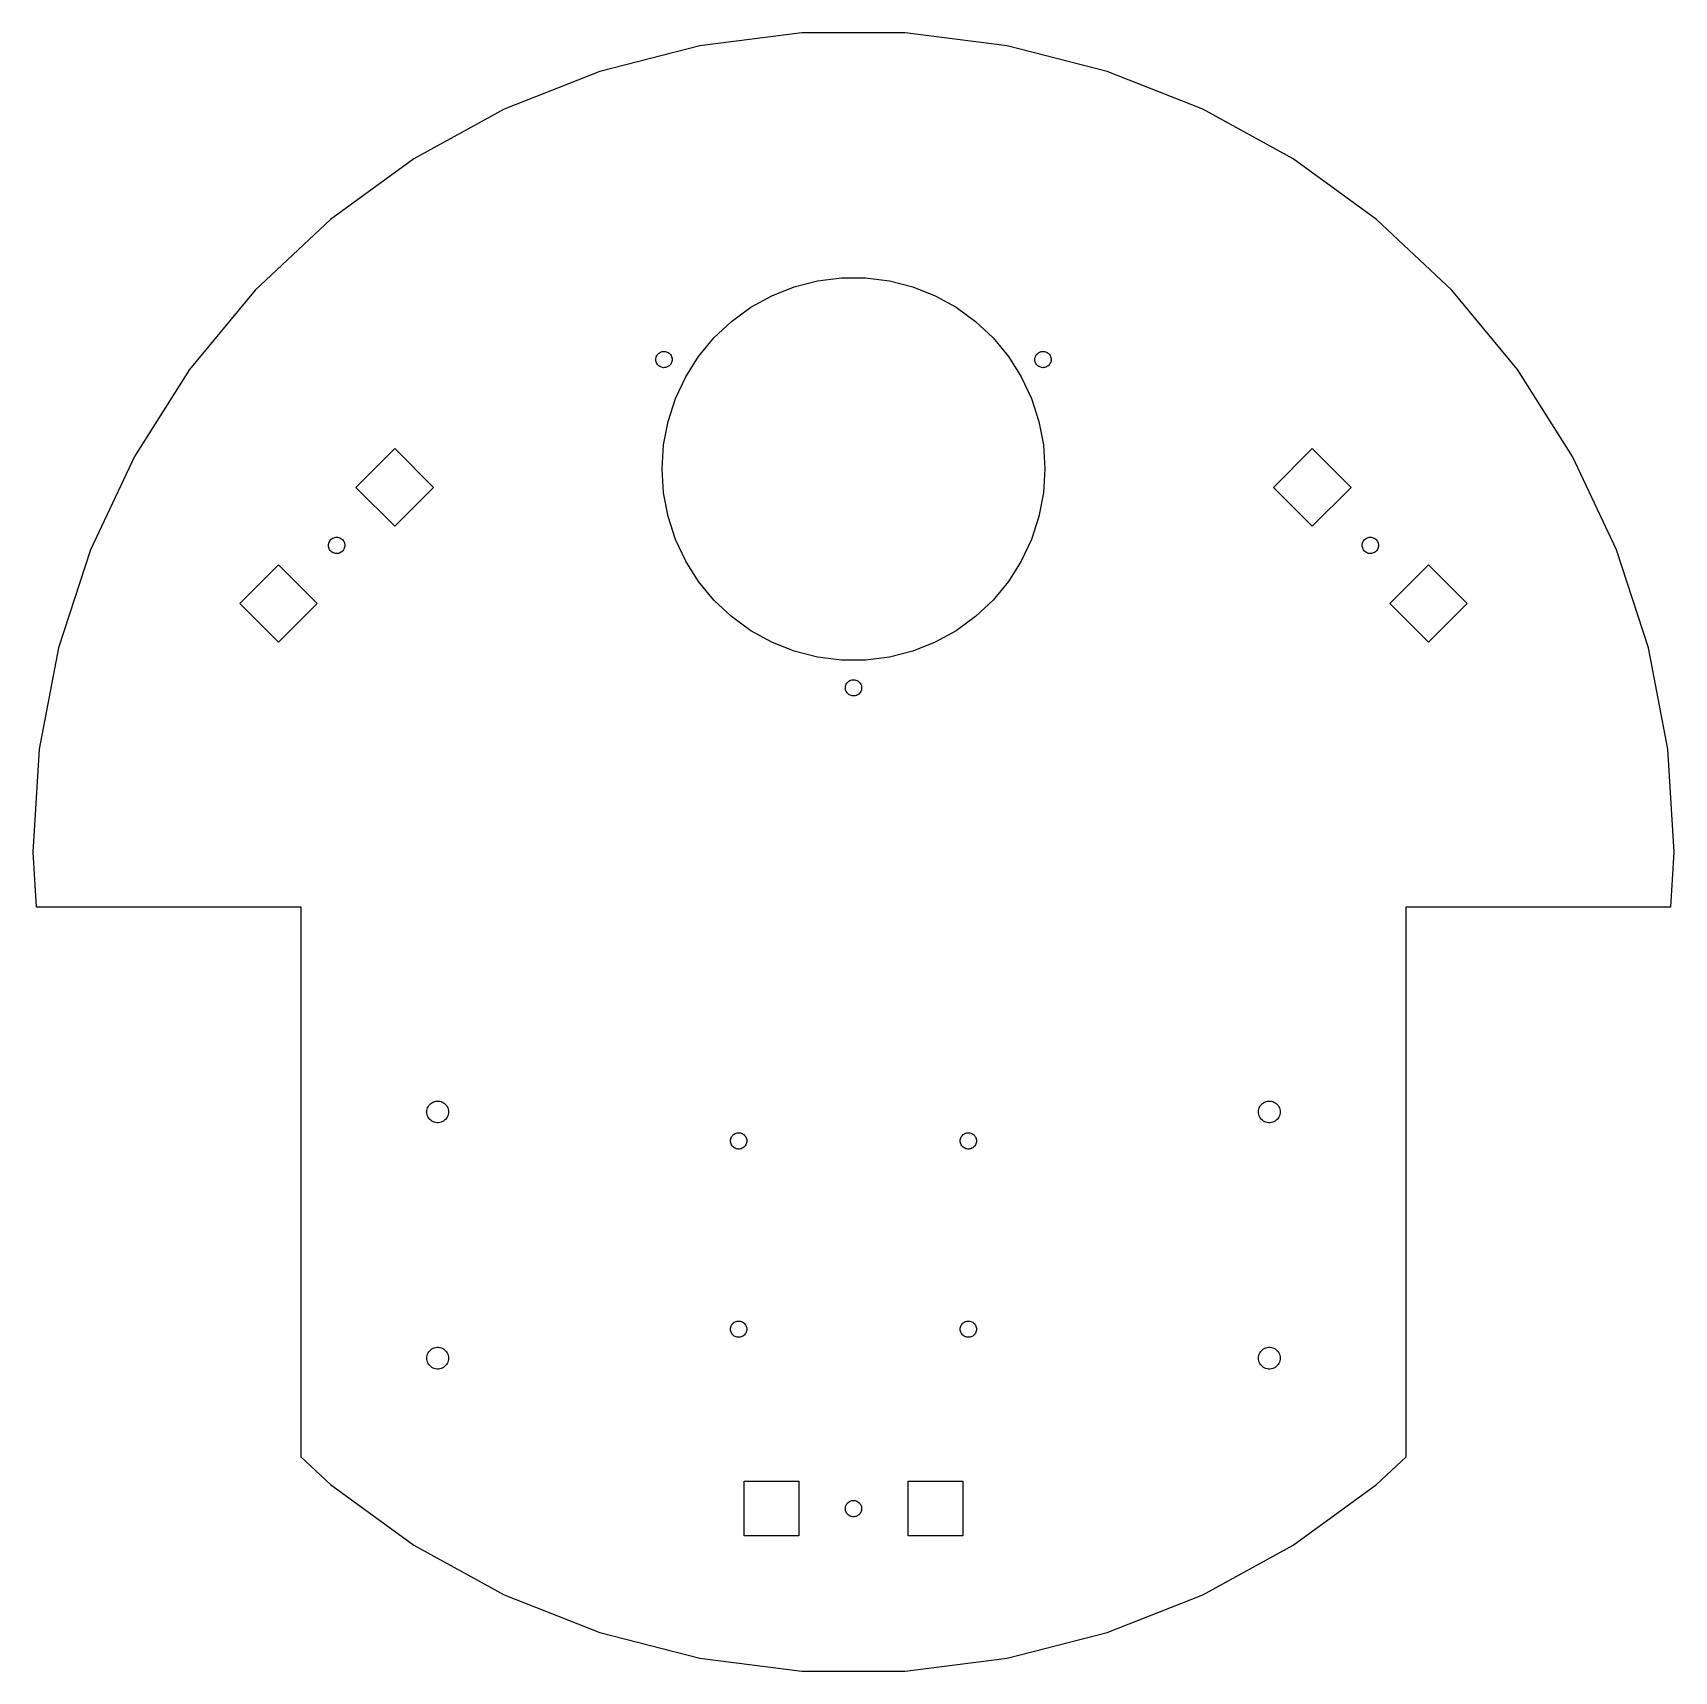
# Model space of a CAD drawing. Header units: metres. Extents: x -150 to 150, y -150 to 150.
import ezdxf

# ---------------------------------------------------------------- set-up
doc = ezdxf.new("R2010")
doc.units = ezdxf.units.M

msp = doc.modelspace()

# ---------------------------------------------------------------- linework, layer by layer
for p, q in [((-28.1072, 147.343), (-46.3525, 142.658)), ((-9.41856, 149.704), (-28.1072, 147.343)), ((9.41856, 149.704), (-9.41856, 149.704)), ((28.1072, 147.343), (9.41856, 149.704)), ((46.3525, 142.658), (28.1072, 147.343)), ((-46.3525, 142.658), (-63.8669, 135.724)), ((63.8669, 135.724), (46.3525, 142.658)), ((-63.8669, 135.724), (-80.374, 126.649)), ((80.374, 126.649), (63.8669, 135.724)), ((-80.374, 126.649), (-95.6136, 115.577)), ((95.6136, 115.577), (80.374, 126.649)), ((-95.6136, 115.577), (-109.345, 102.682)), ((109.345, 102.682), (95.6136, 115.577)), ((-109.345, 102.682), (-121.353, 88.1678)), ((-14.9023, 101.669), (-10.8156, 103.287)), ((-10.8156, 103.287), (-6.55833, 104.38)), ((-6.55833, 104.38), (-2.19766, 104.931)), ((-2.19766, 104.931), (2.19766, 104.931)), ((2.19766, 104.931), (6.55833, 104.38)), ((6.55833, 104.38), (10.8156, 103.287)), ((10.8156, 103.287), (14.9023, 101.669)), ((121.353, 88.1678), (109.345, 102.682)), ((-22.3098, 96.968), (-18.7539, 99.5515)), ((-18.7539, 99.5515), (-14.9023, 101.669)), ((14.9023, 101.669), (18.7539, 99.5515)), ((18.7539, 99.5515), (22.3098, 96.968)), ((-25.5139, 93.9592), (-22.3098, 96.968)), ((22.3098, 96.968), (25.5139, 93.9592)), ((-28.3156, 90.5725), (-25.5139, 93.9592)), ((25.5139, 93.9592), (28.3156, 90.5725)), ((-36.1308, 89.9688), (-36.1229, 90.1557)), ((-36.1229, 90.1557), (-36.0917, 90.3403)), ((-36.0917, 90.3403), (-36.0377, 90.5194)), ((-36.0377, 90.5194), (-35.9615, 90.6904)), ((-35.9615, 90.6904), (-35.8646, 90.8504)), ((-35.8646, 90.8504), (-35.7484, 90.9971)), ((-35.7484, 90.9971), (-35.6147, 91.128)), ((-35.6147, 91.128), (-35.4656, 91.2411)), ((-35.4656, 91.2411), (-35.3036, 91.3347)), ((-35.3036, 91.3347), (-35.1311, 91.4072)), ((-35.1311, 91.4072), (-34.9508, 91.4575)), ((-34.9508, 91.4575), (-34.7657, 91.4849)), ((-34.7657, 91.4849), (-34.5786, 91.4888)), ((-34.5786, 91.4888), (-34.3925, 91.4692)), ((-34.3925, 91.4692), (-34.2103, 91.4265)), ((-34.2103, 91.4265), (-34.0349, 91.3613)), ((-34.0349, 91.3613), (-33.8691, 91.2746)), ((-33.8691, 91.2746), (-33.7154, 91.1678)), ((-33.7154, 91.1678), (-33.5764, 91.0426)), ((-33.5764, 91.0426), (-33.4541, 90.9009)), ((-33.4541, 90.9009), (-33.3505, 90.745)), ((-33.3505, 90.745), (-33.2673, 90.5774)), ((-33.2673, 90.5774), (-33.2058, 90.4007)), ((-33.2058, 90.4007), (-33.1669, 90.2177)), ((-33.1669, 90.2177), (-33.1512, 90.0312)), ((-33.1512, 90.0312), (-33.1591, 89.8442)), ((-30.6707, 86.8614), (-28.3156, 90.5725)), ((28.3156, 90.5725), (30.6707, 86.8614)), ((33.1512, 89.9688), (33.1591, 90.1557)), ((33.1591, 90.1557), (33.1903, 90.3403)), ((33.1903, 90.3403), (33.2444, 90.5194)), ((33.2444, 90.5194), (33.3205, 90.6904)), ((33.3205, 90.6904), (33.4174, 90.8504)), ((33.4174, 90.8504), (33.5336, 90.9971)), ((33.5336, 90.9971), (33.6673, 91.128)), ((33.6673, 91.128), (33.8164, 91.2411)), ((33.8164, 91.2411), (33.9785, 91.3347)), ((33.9785, 91.3347), (34.151, 91.4072)), ((34.151, 91.4072), (34.3312, 91.4575)), ((34.3312, 91.4575), (34.5163, 91.4849)), ((34.5163, 91.4849), (34.7034, 91.4888)), ((34.7034, 91.4888), (34.8895, 91.4692)), ((34.8895, 91.4692), (35.0717, 91.4265)), ((35.0717, 91.4265), (35.2471, 91.3613)), ((35.2471, 91.3613), (35.4129, 91.2746)), ((35.4129, 91.2746), (35.5666, 91.1678)), ((35.5666, 91.1678), (35.7056, 91.0426)), ((35.7056, 91.0426), (35.8279, 90.9009)), ((35.8279, 90.9009), (35.9315, 90.745)), ((35.9315, 90.745), (36.0147, 90.5774)), ((36.0147, 90.5774), (36.0762, 90.4007)), ((36.0762, 90.4007), (36.1151, 90.2177)), ((36.1151, 90.2177), (36.1308, 90.0312)), ((36.1308, 90.0312), (36.1229, 89.8442)), ((-121.353, 88.1678), (-131.446, 72.263)), ((-36.1151, 89.7823), (-36.1308, 89.9688)), ((-36.0762, 89.5993), (-36.1151, 89.7823)), ((-36.0147, 89.4226), (-36.0762, 89.5993)), ((-35.9315, 89.2549), (-36.0147, 89.4226)), ((-35.8279, 89.0991), (-35.9315, 89.2549)), ((-35.7056, 88.9574), (-35.8279, 89.0991)), ((-35.5666, 88.8322), (-35.7056, 88.9574)), ((-35.4129, 88.7254), (-35.5666, 88.8322)), ((-35.2471, 88.6387), (-35.4129, 88.7254)), ((-35.0717, 88.5735), (-35.2471, 88.6387)), ((-34.8895, 88.5308), (-35.0717, 88.5735)), ((-34.7034, 88.5112), (-34.8895, 88.5308)), ((-34.5163, 88.5151), (-34.7034, 88.5112)), ((-34.3312, 88.5425), (-34.5163, 88.5151)), ((-34.151, 88.5928), (-34.3312, 88.5425)), ((-33.9785, 88.6653), (-34.151, 88.5928)), ((-33.8164, 88.7589), (-33.9785, 88.6653)), ((-33.6673, 88.872), (-33.8164, 88.7589)), ((-33.5336, 89.0029), (-33.6673, 88.872)), ((-33.4174, 89.1496), (-33.5336, 89.0029)), ((-33.3205, 89.3096), (-33.4174, 89.1496)), ((-33.2444, 89.4806), (-33.3205, 89.3096)), ((-33.1903, 89.6597), (-33.2444, 89.4806)), ((-33.1591, 89.8442), (-33.1903, 89.6597)), ((33.1669, 89.7823), (33.1512, 89.9688)), ((33.2058, 89.5993), (33.1669, 89.7823)), ((33.2673, 89.4226), (33.2058, 89.5993)), ((33.3505, 89.2549), (33.2673, 89.4226)), ((33.4541, 89.0991), (33.3505, 89.2549)), ((33.5764, 88.9574), (33.4541, 89.0991)), ((33.7154, 88.8322), (33.5764, 88.9574)), ((33.8691, 88.7254), (33.7154, 88.8322)), ((34.0349, 88.6387), (33.8691, 88.7254)), ((34.2103, 88.5735), (34.0349, 88.6387)), ((34.3925, 88.5308), (34.2103, 88.5735)), ((34.5786, 88.5112), (34.3925, 88.5308)), ((34.7657, 88.5151), (34.5786, 88.5112)), ((34.9508, 88.5425), (34.7657, 88.5151)), ((35.1311, 88.5928), (34.9508, 88.5425)), ((35.3036, 88.6653), (35.1311, 88.5928)), ((35.4656, 88.7589), (35.3036, 88.6653)), ((35.6147, 88.872), (35.4656, 88.7589)), ((35.7484, 89.0029), (35.6147, 88.872)), ((35.8646, 89.1496), (35.7484, 89.0029)), ((35.9615, 89.3096), (35.8646, 89.1496)), ((36.0377, 89.4806), (35.9615, 89.3096)), ((36.0917, 89.6597), (36.0377, 89.4806)), ((36.1229, 89.8442), (36.0917, 89.6597)), ((131.446, 72.263), (121.353, 88.1678)), ((-32.5422, 82.8844), (-30.6707, 86.8614)), ((30.6707, 86.8614), (32.5422, 82.8844)), ((-33.9004, 78.7041), (-32.5422, 82.8844)), ((32.5422, 82.8844), (33.9004, 78.7041)), ((-34.724, 74.3867), (-33.9004, 78.7041)), ((33.9004, 78.7041), (34.724, 74.3867)), ((-131.446, 72.263), (-139.466, 55.2187)), ((-90.9327, 66.6421), (-83.8616, 73.7132)), ((-83.8616, 73.7132), (-76.7905, 66.6421)), ((-35, 70), (-34.724, 74.3867)), ((34.724, 74.3867), (35, 70)), ((76.7905, 66.6421), (83.8616, 73.7132)), ((83.8616, 73.7132), (90.9327, 66.6421)), ((139.466, 55.2187), (131.446, 72.263)), ((-34.724, 65.6133), (-35, 70)), ((35, 70), (34.724, 65.6133)), ((-83.8616, 59.5711), (-90.9327, 66.6421)), ((-76.7905, 66.6421), (-83.8616, 59.5711)), ((83.8616, 59.5711), (76.7905, 66.6421)), ((90.9327, 66.6421), (83.8616, 59.5711)), ((-33.9004, 61.2959), (-34.724, 65.6133)), ((34.724, 65.6133), (33.9004, 61.2959)), ((-32.5422, 57.1156), (-33.9004, 61.2959)), ((33.9004, 61.2959), (32.5422, 57.1156)), ((-95.7006, 56.8731), (-95.5859, 57.021)), ((-95.5859, 57.021), (-95.4536, 57.1533)), ((-95.4536, 57.1533), (-95.3058, 57.268)), ((-95.3058, 57.268), (-95.1447, 57.3632)), ((-95.1447, 57.3632), (-94.9729, 57.4375)), ((-94.9729, 57.4375), (-94.7933, 57.4897)), ((-94.7933, 57.4897), (-94.6084, 57.519)), ((-94.6084, 57.519), (-94.4214, 57.5249)), ((-94.4214, 57.5249), (-94.2351, 57.5073)), ((-94.2351, 57.5073), (-94.0525, 57.4665)), ((-94.0525, 57.4665), (-93.8764, 57.4031)), ((-93.8764, 57.4031), (-93.7097, 57.3181)), ((-93.7097, 57.3181), (-93.5549, 57.2129)), ((-93.5549, 57.2129), (-93.4145, 57.0892)), ((-93.4145, 57.0892), (-93.2908, 56.9488)), ((-30.6707, 53.1386), (-32.5422, 57.1156)), ((32.5422, 57.1156), (30.6707, 53.1386)), ((93.2908, 56.9488), (93.4145, 57.0892)), ((93.4145, 57.0892), (93.5549, 57.2129)), ((93.5549, 57.2129), (93.7097, 57.3181)), ((93.7097, 57.3181), (93.8764, 57.4031)), ((93.8764, 57.4031), (94.0525, 57.4665)), ((94.0525, 57.4665), (94.2351, 57.5073)), ((94.2351, 57.5073), (94.4214, 57.5249)), ((94.4214, 57.5249), (94.6084, 57.519)), ((94.6084, 57.519), (94.7933, 57.4897)), ((94.7933, 57.4897), (94.9729, 57.4375)), ((94.9729, 57.4375), (95.1447, 57.3632)), ((95.1447, 57.3632), (95.3058, 57.268)), ((95.3058, 57.268), (95.4536, 57.1533)), ((95.4536, 57.1533), (95.5859, 57.021)), ((95.5859, 57.021), (95.7006, 56.8731)), ((-139.466, 55.2187), (-145.287, 37.3035)), ((-95.9576, 55.9887), (-95.9517, 56.1758)), ((-95.94, 55.8024), (-95.9576, 55.9887)), ((-95.9517, 56.1758), (-95.9224, 56.3606)), ((-95.8991, 55.6198), (-95.94, 55.8024)), ((-95.9224, 56.3606), (-95.8702, 56.5403)), ((-95.8357, 55.4437), (-95.8991, 55.6198)), ((-95.8702, 56.5403), (-95.7959, 56.712)), ((-95.7508, 55.277), (-95.8357, 55.4437)), ((-95.7959, 56.712), (-95.7006, 56.8731)), ((-95.6456, 55.1222), (-95.7508, 55.277)), ((-95.5219, 54.9819), (-95.6456, 55.1222)), ((-95.3815, 54.8581), (-95.5219, 54.9819)), ((-95.2267, 54.7529), (-95.3815, 54.8581)), ((-95.06, 54.668), (-95.2267, 54.7529)), ((-94.8839, 54.6046), (-95.06, 54.668)), ((-94.7013, 54.5638), (-94.8839, 54.6046)), ((-94.515, 54.5462), (-94.7013, 54.5638)), ((-94.328, 54.552), (-94.515, 54.5462)), ((-94.1431, 54.5813), (-94.328, 54.552)), ((-93.9634, 54.6335), (-94.1431, 54.5813)), ((-93.7917, 54.7078), (-93.9634, 54.6335)), ((-93.6306, 54.8031), (-93.7917, 54.7078)), ((-93.4828, 54.9178), (-93.6306, 54.8031)), ((-93.3505, 55.0501), (-93.4828, 54.9178)), ((-93.2358, 55.198), (-93.3505, 55.0501)), ((-93.2908, 56.9488), (-93.1856, 56.7941)), ((-93.1405, 55.359), (-93.2358, 55.198)), ((-93.1856, 56.7941), (-93.1006, 56.6273)), ((-93.0662, 55.5308), (-93.1405, 55.359)), ((-93.1006, 56.6273), (-93.0373, 56.4512)), ((-93.014, 55.7105), (-93.0662, 55.5308)), ((-93.0373, 56.4512), (-92.9964, 56.2686)), ((-92.9847, 55.8953), (-93.014, 55.7105)), ((-92.9964, 56.2686), (-92.9788, 56.0823)), ((-92.9788, 56.0823), (-92.9847, 55.8953)), ((92.9788, 56.0823), (92.9964, 56.2686)), ((92.9847, 55.8953), (92.9788, 56.0823)), ((93.014, 55.7105), (92.9847, 55.8953)), ((92.9964, 56.2686), (93.0373, 56.4512)), ((93.0662, 55.5308), (93.014, 55.7105)), ((93.0373, 56.4512), (93.1006, 56.6273)), ((93.1405, 55.359), (93.0662, 55.5308)), ((93.1006, 56.6273), (93.1856, 56.7941)), ((93.2358, 55.198), (93.1405, 55.359)), ((93.1856, 56.7941), (93.2908, 56.9488)), ((93.3505, 55.0501), (93.2358, 55.198)), ((93.4828, 54.9178), (93.3505, 55.0501)), ((93.6306, 54.8031), (93.4828, 54.9178)), ((93.7917, 54.7078), (93.6306, 54.8031)), ((93.9634, 54.6335), (93.7917, 54.7078)), ((94.1431, 54.5813), (93.9634, 54.6335)), ((94.328, 54.552), (94.1431, 54.5813)), ((94.515, 54.5462), (94.328, 54.552)), ((94.7013, 54.5638), (94.515, 54.5462)), ((94.8839, 54.6046), (94.7013, 54.5638)), ((95.06, 54.668), (94.8839, 54.6046)), ((95.2267, 54.7529), (95.06, 54.668)), ((95.3815, 54.8581), (95.2267, 54.7529)), ((95.5219, 54.9819), (95.3815, 54.8581)), ((95.6456, 55.1222), (95.5219, 54.9819)), ((95.7508, 55.277), (95.6456, 55.1222)), ((95.7006, 56.8731), (95.7959, 56.712)), ((95.8357, 55.4437), (95.7508, 55.277)), ((95.7959, 56.712), (95.8702, 56.5403)), ((95.8991, 55.6198), (95.8357, 55.4437)), ((95.8702, 56.5403), (95.9224, 56.3606)), ((95.94, 55.8024), (95.8991, 55.6198)), ((95.9224, 56.3606), (95.9517, 56.1758)), ((95.9576, 55.9887), (95.94, 55.8024)), ((95.9517, 56.1758), (95.9576, 55.9887)), ((145.287, 37.3035), (139.466, 55.2187)), ((-112.146, 45.4289), (-105.075, 52.5)), ((-105.075, 52.5), (-98.0037, 45.4289)), ((-28.3156, 49.4275), (-30.6707, 53.1386)), ((30.6707, 53.1386), (28.3156, 49.4275)), ((98.0037, 45.4289), (105.075, 52.5)), ((105.075, 52.5), (112.146, 45.4289)), ((-25.5139, 46.0408), (-28.3156, 49.4275)), ((28.3156, 49.4275), (25.5139, 46.0408)), ((-105.075, 38.3579), (-112.146, 45.4289)), ((-98.0037, 45.4289), (-105.075, 38.3579)), ((-22.3098, 43.032), (-25.5139, 46.0408)), ((25.5139, 46.0408), (22.3098, 43.032)), ((105.075, 38.3579), (98.0037, 45.4289)), ((112.146, 45.4289), (105.075, 38.3579)), ((-18.7539, 40.4485), (-22.3098, 43.032)), ((22.3098, 43.032), (18.7539, 40.4485)), ((-14.9023, 38.3311), (-18.7539, 40.4485)), ((18.7539, 40.4485), (14.9023, 38.3311)), ((-145.287, 37.3035), (-148.817, 18.8)), ((-10.8156, 36.713), (-14.9023, 38.3311)), ((-6.55833, 35.6199), (-10.8156, 36.713)), ((10.8156, 36.713), (6.55833, 35.6199)), ((14.9023, 38.3311), (10.8156, 36.713)), ((148.817, 18.8), (145.287, 37.3035)), ((-2.19766, 35.0691), (-6.55833, 35.6199)), ((2.19766, 35.0691), (-2.19766, 35.0691)), ((6.55833, 35.6199), (2.19766, 35.0691)), ((-1.48976, 29.9688), (-1.48193, 30.1557)), ((-1.48193, 30.1557), (-1.45073, 30.3403)), ((-1.45073, 30.3403), (-1.39664, 30.5194)), ((-1.39664, 30.5194), (-1.32053, 30.6904)), ((-1.32053, 30.6904), (-1.22359, 30.8504)), ((-1.22359, 30.8504), (-1.10735, 30.9971)), ((-1.10735, 30.9971), (-0.973648, 31.128)), ((-0.973648, 31.128), (-0.8246, 31.2411)), ((-0.8246, 31.2411), (-0.662537, 31.3347)), ((-0.662537, 31.3347), (-0.490036, 31.4072)), ((-0.490036, 31.4072), (-0.309799, 31.4575)), ((-0.309799, 31.4575), (-0.12468, 31.4849)), ((-0.12468, 31.4849), (0.062393, 31.4888)), ((0.062393, 31.4888), (0.248489, 31.4692)), ((0.248489, 31.4692), (0.430679, 31.4265)), ((0.430679, 31.4265), (0.606064, 31.3613)), ((0.606064, 31.3613), (0.771912, 31.2746)), ((0.771912, 31.2746), (0.925568, 31.1678)), ((0.925568, 31.1678), (1.06462, 31.0426)), ((1.06462, 31.0426), (1.1869, 30.9009)), ((1.1869, 30.9009), (1.29045, 30.745)), ((1.29045, 30.745), (1.37366, 30.5774)), ((1.37366, 30.5774), (1.4352, 30.4007)), ((1.4352, 30.4007), (1.47411, 30.2177)), ((1.47411, 30.2177), (1.48976, 30.0312)), ((1.48976, 30.0312), (1.48193, 29.8442)), ((-1.47411, 29.7823), (-1.48976, 29.9688)), ((-1.4352, 29.5993), (-1.47411, 29.7823)), ((-1.37366, 29.4226), (-1.4352, 29.5993)), ((-1.29045, 29.2549), (-1.37366, 29.4226)), ((-1.1869, 29.0991), (-1.29045, 29.2549)), ((-1.06462, 28.9574), (-1.1869, 29.0991)), ((-0.925568, 28.8322), (-1.06462, 28.9574)), ((-0.771912, 28.7254), (-0.925568, 28.8322)), ((-0.606064, 28.6387), (-0.771912, 28.7254)), ((-0.430679, 28.5735), (-0.606064, 28.6387)), ((-0.248489, 28.5308), (-0.430679, 28.5735)), ((-0.062393, 28.5112), (-0.248489, 28.5308)), ((0.12468, 28.5151), (-0.062393, 28.5112)), ((0.309799, 28.5424), (0.12468, 28.5151)), ((0.490036, 28.5928), (0.309799, 28.5424)), ((0.662537, 28.6653), (0.490036, 28.5928)), ((0.8246, 28.7589), (0.662537, 28.6653)), ((0.973648, 28.872), (0.8246, 28.7589)), ((1.10735, 29.0029), (0.973648, 28.872)), ((1.22359, 29.1496), (1.10735, 29.0029)), ((1.32053, 29.3096), (1.22359, 29.1496)), ((1.39664, 29.4806), (1.32053, 29.3096)), ((1.45073, 29.6597), (1.39664, 29.4806)), ((1.48193, 29.8442), (1.45073, 29.6597)), ((-148.817, 18.8), (-150, 0)), ((150, 0), (148.817, 18.8)), ((-150, 0), (-149.371, -10)), ((149.371, -10), (150, 0)), ((-149.371, -10), (-101, -10)), ((-101, -10), (-101, -110.519)), ((101, -110.519), (101, -10)), ((101, -10), (149.371, -10)), ((-77.9891, -47.5), (-77.9734, -47.2507)), ((-77.9734, -47.7493), (-77.9891, -47.5)), ((-77.9734, -47.2507), (-77.9266, -47.0053)), ((-77.9266, -47.9947), (-77.9734, -47.7493)), ((-77.9266, -47.0053), (-77.8494, -46.7678)), ((-77.8494, -48.2322), (-77.9266, -47.9947)), ((-77.8494, -46.7678), (-77.7431, -46.5417)), ((-77.7431, -46.5417), (-77.6092, -46.3308)), ((-77.6092, -46.3308), (-77.45, -46.1384)), ((-77.45, -46.1384), (-77.2679, -45.9674)), ((-77.2679, -45.9674), (-77.0658, -45.8205)), ((-77.0658, -45.8205), (-76.8469, -45.7002)), ((-76.8469, -45.7002), (-76.6147, -45.6082)), ((-76.6147, -45.6082), (-76.3727, -45.5461)), ((-76.3727, -45.5461), (-76.1249, -45.5148)), ((-76.1249, -45.5148), (-75.8751, -45.5148)), ((-75.8751, -45.5148), (-75.6273, -45.5461)), ((-75.6273, -45.5461), (-75.3853, -45.6082)), ((-75.3853, -45.6082), (-75.1531, -45.7002)), ((-75.1531, -45.7002), (-74.9342, -45.8205)), ((-74.9342, -45.8205), (-74.7321, -45.9674)), ((-74.7321, -45.9674), (-74.55, -46.1384)), ((-74.55, -46.1384), (-74.3908, -46.3308)), ((-74.3908, -46.3308), (-74.2569, -46.5417)), ((-74.2569, -46.5417), (-74.1506, -46.7678)), ((-74.1506, -46.7678), (-74.0734, -47.0053)), ((-74.0734, -47.9947), (-74.1506, -48.2322)), ((-74.0734, -47.0053), (-74.0266, -47.2507)), ((-74.0266, -47.7493), (-74.0734, -47.9947)), ((-74.0266, -47.2507), (-74.0109, -47.5)), ((-74.0109, -47.5), (-74.0266, -47.7493)), ((74.0109, -47.5), (74.0266, -47.2507)), ((74.0266, -47.7493), (74.0109, -47.5)), ((74.0266, -47.2507), (74.0734, -47.0053)), ((74.0734, -47.9947), (74.0266, -47.7493)), ((74.0734, -47.0053), (74.1506, -46.7678)), ((74.1506, -48.2322), (74.0734, -47.9947)), ((74.1506, -46.7678), (74.2569, -46.5417)), ((74.2569, -46.5417), (74.3908, -46.3308)), ((74.3908, -46.3308), (74.55, -46.1384)), ((74.55, -46.1384), (74.7321, -45.9674)), ((74.7321, -45.9674), (74.9342, -45.8205)), ((74.9342, -45.8205), (75.1531, -45.7002)), ((75.1531, -45.7002), (75.3853, -45.6082)), ((75.3853, -45.6082), (75.6273, -45.5461)), ((75.6273, -45.5461), (75.8751, -45.5148)), ((75.8751, -45.5148), (76.1249, -45.5148)), ((76.1249, -45.5148), (76.3727, -45.5461)), ((76.3727, -45.5461), (76.6147, -45.6082)), ((76.6147, -45.6082), (76.8469, -45.7002)), ((76.8469, -45.7002), (77.0658, -45.8205)), ((77.0658, -45.8205), (77.2679, -45.9674)), ((77.2679, -45.9674), (77.45, -46.1384)), ((77.45, -46.1384), (77.6092, -46.3308)), ((77.6092, -46.3308), (77.7431, -46.5417)), ((77.7431, -46.5417), (77.8494, -46.7678)), ((77.8494, -46.7678), (77.9266, -47.0053)), ((77.9266, -47.9947), (77.8494, -48.2322)), ((77.9266, -47.0053), (77.9734, -47.2507)), ((77.9734, -47.7493), (77.9266, -47.9947)), ((77.9734, -47.2507), (77.9891, -47.5)), ((77.9891, -47.5), (77.9734, -47.7493)), ((-77.7431, -48.4583), (-77.8494, -48.2322)), ((-77.6092, -48.6692), (-77.7431, -48.4583)), ((-77.45, -48.8616), (-77.6092, -48.6692)), ((-77.2679, -49.0326), (-77.45, -48.8616)), ((-77.0658, -49.1794), (-77.2679, -49.0326)), ((-76.8469, -49.2998), (-77.0658, -49.1794)), ((-76.6147, -49.3917), (-76.8469, -49.2998)), ((-76.3727, -49.4539), (-76.6147, -49.3917)), ((-76.1249, -49.4852), (-76.3727, -49.4539)), ((-75.8751, -49.4852), (-76.1249, -49.4852)), ((-75.6273, -49.4539), (-75.8751, -49.4852)), ((-75.3853, -49.3917), (-75.6273, -49.4539)), ((-75.1531, -49.2998), (-75.3853, -49.3917)), ((-74.9342, -49.1794), (-75.1531, -49.2998)), ((-74.7321, -49.0326), (-74.9342, -49.1794)), ((-74.55, -48.8616), (-74.7321, -49.0326)), ((-74.3908, -48.6692), (-74.55, -48.8616)), ((-74.2569, -48.4583), (-74.3908, -48.6692)), ((-74.1506, -48.2322), (-74.2569, -48.4583)), ((74.2569, -48.4583), (74.1506, -48.2322)), ((74.3908, -48.6692), (74.2569, -48.4583)), ((74.55, -48.8616), (74.3908, -48.6692)), ((74.7321, -49.0326), (74.55, -48.8616)), ((74.9342, -49.1794), (74.7321, -49.0326)), ((75.1531, -49.2998), (74.9342, -49.1794)), ((75.3853, -49.3917), (75.1531, -49.2998)), ((75.6273, -49.4539), (75.3853, -49.3917)), ((75.8751, -49.4852), (75.6273, -49.4539)), ((76.1249, -49.4852), (75.8751, -49.4852)), ((76.3727, -49.4539), (76.1249, -49.4852)), ((76.6147, -49.3917), (76.3727, -49.4539)), ((76.8469, -49.2998), (76.6147, -49.3917)), ((77.0658, -49.1794), (76.8469, -49.2998)), ((77.2679, -49.0326), (77.0658, -49.1794)), ((77.45, -48.8616), (77.2679, -49.0326)), ((77.6092, -48.6692), (77.45, -48.8616)), ((77.7431, -48.4583), (77.6092, -48.6692)), ((77.8494, -48.2322), (77.7431, -48.4583)), ((-22.4901, -52.8), (-22.4783, -52.6132)), ((-22.4783, -52.9868), (-22.4901, -52.8)), ((-22.4783, -52.6132), (-22.4433, -52.4294)), ((-22.4433, -53.1706), (-22.4783, -52.9868)), ((-22.4433, -52.4294), (-22.3855, -52.2514)), ((-22.3855, -53.3485), (-22.4433, -53.1706)), ((-22.3855, -52.2514), (-22.3058, -52.0821)), ((-22.3058, -53.5179), (-22.3855, -53.3485)), ((-22.3058, -52.0821), (-22.2055, -51.9241)), ((-22.2055, -53.6759), (-22.3058, -53.5179)), ((-22.2055, -51.9241), (-22.0862, -51.78)), ((-22.0862, -53.82), (-22.2055, -53.6759)), ((-22.0862, -51.78), (-21.9498, -51.6519)), ((-21.9498, -53.9481), (-22.0862, -53.82)), ((-21.9498, -51.6519), (-21.7984, -51.5419)), ((-21.7984, -54.0581), (-21.9498, -53.9481)), ((-21.7984, -51.5419), (-21.6344, -51.4517)), ((-21.6344, -51.4517), (-21.4605, -51.3828)), ((-21.4605, -51.3828), (-21.2792, -51.3363)), ((-21.2792, -51.3363), (-21.0936, -51.3128)), ((-21.0936, -51.3128), (-20.9064, -51.3128)), ((-20.9064, -51.3128), (-20.7208, -51.3363)), ((-20.7208, -51.3363), (-20.5395, -51.3828)), ((-20.5395, -51.3828), (-20.3655, -51.4517)), ((-20.3655, -51.4517), (-20.2016, -51.5419)), ((-20.2016, -51.5419), (-20.0502, -51.6519)), ((-20.0502, -53.9481), (-20.2016, -54.0581)), ((-20.0502, -51.6519), (-19.9138, -51.78)), ((-19.9138, -53.82), (-20.0502, -53.9481)), ((-19.9138, -51.78), (-19.7945, -51.9241)), ((-19.7945, -53.6759), (-19.9138, -53.82)), ((-19.7945, -51.9241), (-19.6942, -52.0821)), ((-19.6942, -53.5179), (-19.7945, -53.6759)), ((-19.6942, -52.0821), (-19.6145, -52.2514)), ((-19.6145, -53.3485), (-19.6942, -53.5179)), ((-19.6145, -52.2514), (-19.5567, -52.4294)), ((-19.5567, -53.1706), (-19.6145, -53.3485)), ((-19.5567, -52.4294), (-19.5216, -52.6132)), ((-19.5216, -52.9868), (-19.5567, -53.1706)), ((-19.5216, -52.6132), (-19.5099, -52.8)), ((-19.5099, -52.8), (-19.5216, -52.9868)), ((19.5099, -52.8), (19.5216, -52.6132)), ((19.5216, -52.9868), (19.5099, -52.8)), ((19.5216, -52.6132), (19.5567, -52.4294)), ((19.5567, -53.1706), (19.5216, -52.9868)), ((19.5567, -52.4294), (19.6145, -52.2514)), ((19.6145, -53.3485), (19.5567, -53.1706)), ((19.6145, -52.2514), (19.6942, -52.0821)), ((19.6942, -53.5179), (19.6145, -53.3485)), ((19.6942, -52.0821), (19.7945, -51.9241)), ((19.7945, -53.6759), (19.6942, -53.5179)), ((19.7945, -51.9241), (19.9138, -51.78)), ((19.9138, -53.82), (19.7945, -53.6759)), ((19.9138, -51.78), (20.0502, -51.6519)), ((20.0502, -53.9481), (19.9138, -53.82)), ((20.0502, -51.6519), (20.2016, -51.5419)), ((20.2016, -54.0581), (20.0502, -53.9481)), ((20.2016, -51.5419), (20.3655, -51.4517)), ((20.3655, -51.4517), (20.5395, -51.3828)), ((20.5395, -51.3828), (20.7208, -51.3363)), ((20.7208, -51.3363), (20.9064, -51.3128)), ((20.9064, -51.3128), (21.0936, -51.3128)), ((21.0936, -51.3128), (21.2792, -51.3363)), ((21.2792, -51.3363), (21.4605, -51.3828)), ((21.4605, -51.3828), (21.6344, -51.4517)), ((21.6344, -51.4517), (21.7984, -51.5419)), ((21.7984, -51.5419), (21.9498, -51.6519)), ((21.9498, -53.9481), (21.7984, -54.0581)), ((21.9498, -51.6519), (22.0862, -51.78)), ((22.0862, -53.82), (21.9498, -53.9481)), ((22.0862, -51.78), (22.2055, -51.9241)), ((22.2055, -53.6759), (22.0862, -53.82)), ((22.2055, -51.9241), (22.3058, -52.0821)), ((22.3058, -53.5179), (22.2055, -53.6759)), ((22.3058, -52.0821), (22.3855, -52.2514)), ((22.3855, -53.3485), (22.3058, -53.5179)), ((22.3855, -52.2514), (22.4433, -52.4294)), ((22.4433, -53.1706), (22.3855, -53.3485)), ((22.4433, -52.4294), (22.4783, -52.6132)), ((22.4783, -52.9868), (22.4433, -53.1706)), ((22.4783, -52.6132), (22.4901, -52.8)), ((22.4901, -52.8), (22.4783, -52.9868)), ((-21.6344, -54.1483), (-21.7984, -54.0581)), ((-21.4605, -54.2172), (-21.6344, -54.1483)), ((-21.2792, -54.2637), (-21.4605, -54.2172)), ((-21.0936, -54.2872), (-21.2792, -54.2637)), ((-20.9064, -54.2872), (-21.0936, -54.2872)), ((-20.7208, -54.2637), (-20.9064, -54.2872)), ((-20.5395, -54.2172), (-20.7208, -54.2637)), ((-20.3655, -54.1483), (-20.5395, -54.2172)), ((-20.2016, -54.0581), (-20.3655, -54.1483)), ((20.3655, -54.1483), (20.2016, -54.0581)), ((20.5395, -54.2172), (20.3655, -54.1483)), ((20.7208, -54.2637), (20.5395, -54.2172)), ((20.9064, -54.2872), (20.7208, -54.2637)), ((21.0936, -54.2872), (20.9064, -54.2872)), ((21.2792, -54.2637), (21.0936, -54.2872)), ((21.4605, -54.2172), (21.2792, -54.2637)), ((21.6344, -54.1483), (21.4605, -54.2172)), ((21.7984, -54.0581), (21.6344, -54.1483)), ((-22.4783, -87.0132), (-22.4433, -86.8294)), ((-22.4433, -86.8294), (-22.3855, -86.6515)), ((-22.3855, -86.6515), (-22.3058, -86.4821)), ((-22.3058, -86.4821), (-22.2055, -86.3241)), ((-22.2055, -86.3241), (-22.0862, -86.1799)), ((-22.0862, -86.1799), (-21.9498, -86.0518)), ((-21.9498, -86.0518), (-21.7984, -85.9419)), ((-21.7984, -85.9419), (-21.6344, -85.8517)), ((-21.6344, -85.8517), (-21.4605, -85.7828)), ((-21.4605, -85.7828), (-21.2792, -85.7363)), ((-21.2792, -85.7363), (-21.0936, -85.7128)), ((-21.0936, -85.7128), (-20.9064, -85.7128)), ((-20.9064, -85.7128), (-20.7208, -85.7363)), ((-20.7208, -85.7363), (-20.5395, -85.7828)), ((-20.5395, -85.7828), (-20.3655, -85.8517)), ((-20.3655, -85.8517), (-20.2016, -85.9419)), ((-20.2016, -85.9419), (-20.0502, -86.0518)), ((-20.0502, -86.0518), (-19.9138, -86.1799)), ((-19.9138, -86.1799), (-19.7945, -86.3241)), ((-19.7945, -86.3241), (-19.6942, -86.4821)), ((-19.6942, -86.4821), (-19.6145, -86.6515)), ((-19.6145, -86.6515), (-19.5567, -86.8294)), ((-19.5567, -86.8294), (-19.5216, -87.0132)), ((19.5216, -87.0132), (19.5567, -86.8294)), ((19.5567, -86.8294), (19.6145, -86.6515)), ((19.6145, -86.6515), (19.6942, -86.4821)), ((19.6942, -86.4821), (19.7945, -86.3241)), ((19.7945, -86.3241), (19.9138, -86.1799)), ((19.9138, -86.1799), (20.0502, -86.0518)), ((20.0502, -86.0518), (20.2016, -85.9419)), ((20.2016, -85.9419), (20.3655, -85.8517)), ((20.3655, -85.8517), (20.5395, -85.7828)), ((20.5395, -85.7828), (20.7208, -85.7363)), ((20.7208, -85.7363), (20.9064, -85.7128)), ((20.9064, -85.7128), (21.0936, -85.7128)), ((21.0936, -85.7128), (21.2792, -85.7363)), ((21.2792, -85.7363), (21.4605, -85.7828)), ((21.4605, -85.7828), (21.6344, -85.8517)), ((21.6344, -85.8517), (21.7984, -85.9419)), ((21.7984, -85.9419), (21.9498, -86.0518)), ((21.9498, -86.0518), (22.0862, -86.1799)), ((22.0862, -86.1799), (22.2055, -86.3241)), ((22.2055, -86.3241), (22.3058, -86.4821)), ((22.3058, -86.4821), (22.3855, -86.6515)), ((22.3855, -86.6515), (22.4433, -86.8294)), ((22.4433, -86.8294), (22.4783, -87.0132)), ((-22.4901, -87.2), (-22.4783, -87.0132)), ((-22.4783, -87.3867), (-22.4901, -87.2)), ((-22.4433, -87.5706), (-22.4783, -87.3867)), ((-22.3855, -87.7485), (-22.4433, -87.5706)), ((-22.3058, -87.9179), (-22.3855, -87.7485)), ((-22.2055, -88.0759), (-22.3058, -87.9179)), ((-22.0862, -88.22), (-22.2055, -88.0759)), ((-21.9498, -88.3481), (-22.0862, -88.22)), ((-21.7984, -88.4581), (-21.9498, -88.3481)), ((-21.6344, -88.5483), (-21.7984, -88.4581)), ((-21.4605, -88.6172), (-21.6344, -88.5483)), ((-21.2792, -88.6637), (-21.4605, -88.6172)), ((-21.0936, -88.6871), (-21.2792, -88.6637)), ((-20.9064, -88.6871), (-21.0936, -88.6871)), ((-20.7208, -88.6637), (-20.9064, -88.6871)), ((-20.5395, -88.6172), (-20.7208, -88.6637)), ((-20.3655, -88.5483), (-20.5395, -88.6172)), ((-20.2016, -88.4581), (-20.3655, -88.5483)), ((-20.0502, -88.3481), (-20.2016, -88.4581)), ((-19.9138, -88.22), (-20.0502, -88.3481)), ((-19.7945, -88.0759), (-19.9138, -88.22)), ((-19.6942, -87.9179), (-19.7945, -88.0759)), ((-19.6145, -87.7485), (-19.6942, -87.9179)), ((-19.5567, -87.5706), (-19.6145, -87.7485)), ((-19.5216, -87.3867), (-19.5567, -87.5706)), ((-19.5216, -87.0132), (-19.5099, -87.2)), ((-19.5099, -87.2), (-19.5216, -87.3867)), ((19.5099, -87.2), (19.5216, -87.0132)), ((19.5216, -87.3867), (19.5099, -87.2)), ((19.5567, -87.5706), (19.5216, -87.3867)), ((19.6145, -87.7485), (19.5567, -87.5706)), ((19.6942, -87.9179), (19.6145, -87.7485)), ((19.7945, -88.0759), (19.6942, -87.9179)), ((19.9138, -88.22), (19.7945, -88.0759)), ((20.0502, -88.3481), (19.9138, -88.22)), ((20.2016, -88.4581), (20.0502, -88.3481)), ((20.3655, -88.5483), (20.2016, -88.4581)), ((20.5395, -88.6172), (20.3655, -88.5483)), ((20.7208, -88.6637), (20.5395, -88.6172)), ((20.9064, -88.6871), (20.7208, -88.6637)), ((21.0936, -88.6871), (20.9064, -88.6871)), ((21.2792, -88.6637), (21.0936, -88.6871)), ((21.4605, -88.6172), (21.2792, -88.6637)), ((21.6344, -88.5483), (21.4605, -88.6172)), ((21.7984, -88.4581), (21.6344, -88.5483)), ((21.9498, -88.3481), (21.7984, -88.4581)), ((22.0862, -88.22), (21.9498, -88.3481)), ((22.2055, -88.0759), (22.0862, -88.22)), ((22.3058, -87.9179), (22.2055, -88.0759)), ((22.3855, -87.7485), (22.3058, -87.9179)), ((22.4433, -87.5706), (22.3855, -87.7485)), ((22.4783, -87.3867), (22.4433, -87.5706)), ((22.4783, -87.0132), (22.4901, -87.2)), ((22.4901, -87.2), (22.4783, -87.3867)), ((-77.9891, -92.5), (-77.9734, -92.2507)), ((-77.9734, -92.7493), (-77.9891, -92.5)), ((-77.9734, -92.2507), (-77.9266, -92.0053)), ((-77.9266, -92.9947), (-77.9734, -92.7493)), ((-77.9266, -92.0053), (-77.8494, -91.7678)), ((-77.8494, -93.2322), (-77.9266, -92.9947)), ((-77.8494, -91.7678), (-77.7431, -91.5417)), ((-77.7431, -91.5417), (-77.6092, -91.3308)), ((-77.6092, -91.3308), (-77.45, -91.1384)), ((-77.45, -91.1384), (-77.2679, -90.9674)), ((-77.2679, -90.9674), (-77.0658, -90.8205)), ((-77.0658, -90.8205), (-76.8469, -90.7002)), ((-76.8469, -90.7002), (-76.6147, -90.6082)), ((-76.6147, -90.6082), (-76.3727, -90.5461)), ((-76.3727, -90.5461), (-76.1249, -90.5148)), ((-76.1249, -90.5148), (-75.8751, -90.5148)), ((-75.8751, -90.5148), (-75.6273, -90.5461)), ((-75.6273, -90.5461), (-75.3853, -90.6082)), ((-75.3853, -90.6082), (-75.1531, -90.7002)), ((-75.1531, -90.7002), (-74.9342, -90.8205)), ((-74.9342, -90.8205), (-74.7321, -90.9674)), ((-74.7321, -90.9674), (-74.55, -91.1384)), ((-74.55, -91.1384), (-74.3908, -91.3308)), ((-74.3908, -91.3308), (-74.2569, -91.5417)), ((-74.2569, -91.5417), (-74.1506, -91.7678)), ((-74.1506, -91.7678), (-74.0734, -92.0053)), ((-74.0734, -92.9947), (-74.1506, -93.2322)), ((-74.0734, -92.0053), (-74.0266, -92.2507)), ((-74.0266, -92.7493), (-74.0734, -92.9947)), ((-74.0266, -92.2507), (-74.0109, -92.5)), ((-74.0109, -92.5), (-74.0266, -92.7493)), ((74.0109, -92.5), (74.0266, -92.2507)), ((74.0266, -92.7493), (74.0109, -92.5)), ((74.0266, -92.2507), (74.0734, -92.0053)), ((74.0734, -92.9947), (74.0266, -92.7493)), ((74.0734, -92.0053), (74.1506, -91.7678)), ((74.1506, -93.2322), (74.0734, -92.9947)), ((74.1506, -91.7678), (74.2569, -91.5417)), ((74.2569, -91.5417), (74.3908, -91.3308)), ((74.3908, -91.3308), (74.55, -91.1384)), ((74.55, -91.1384), (74.7321, -90.9674)), ((74.7321, -90.9674), (74.9342, -90.8205)), ((74.9342, -90.8205), (75.1531, -90.7002)), ((75.1531, -90.7002), (75.3853, -90.6082)), ((75.3853, -90.6082), (75.6273, -90.5461)), ((75.6273, -90.5461), (75.8751, -90.5148)), ((75.8751, -90.5148), (76.1249, -90.5148)), ((76.1249, -90.5148), (76.3727, -90.5461)), ((76.3727, -90.5461), (76.6147, -90.6082)), ((76.6147, -90.6082), (76.8469, -90.7002)), ((76.8469, -90.7002), (77.0658, -90.8205)), ((77.0658, -90.8205), (77.2679, -90.9674)), ((77.2679, -90.9674), (77.45, -91.1384)), ((77.45, -91.1384), (77.6092, -91.3308)), ((77.6092, -91.3308), (77.7431, -91.5417)), ((77.7431, -91.5417), (77.8494, -91.7678)), ((77.8494, -91.7678), (77.9266, -92.0053)), ((77.9266, -92.9947), (77.8494, -93.2322)), ((77.9266, -92.0053), (77.9734, -92.2507)), ((77.9734, -92.7493), (77.9266, -92.9947)), ((77.9734, -92.2507), (77.9891, -92.5)), ((77.9891, -92.5), (77.9734, -92.7493)), ((-77.7431, -93.4583), (-77.8494, -93.2322)), ((-77.6092, -93.6692), (-77.7431, -93.4583)), ((-77.45, -93.8616), (-77.6092, -93.6692)), ((-77.2679, -94.0326), (-77.45, -93.8616)), ((-77.0658, -94.1794), (-77.2679, -94.0326)), ((-76.8469, -94.2998), (-77.0658, -94.1794)), ((-76.6147, -94.3917), (-76.8469, -94.2998)), ((-76.3727, -94.4539), (-76.6147, -94.3917)), ((-76.1249, -94.4852), (-76.3727, -94.4539)), ((-75.8751, -94.4852), (-76.1249, -94.4852)), ((-75.6273, -94.4539), (-75.8751, -94.4852)), ((-75.3853, -94.3917), (-75.6273, -94.4539)), ((-75.1531, -94.2998), (-75.3853, -94.3917)), ((-74.9342, -94.1794), (-75.1531, -94.2998)), ((-74.7321, -94.0326), (-74.9342, -94.1794)), ((-74.55, -93.8616), (-74.7321, -94.0326)), ((-74.3908, -93.6692), (-74.55, -93.8616)), ((-74.2569, -93.4583), (-74.3908, -93.6692)), ((-74.1506, -93.2322), (-74.2569, -93.4583)), ((74.2569, -93.4583), (74.1506, -93.2322)), ((74.3908, -93.6692), (74.2569, -93.4583)), ((74.55, -93.8616), (74.3908, -93.6692)), ((74.7321, -94.0326), (74.55, -93.8616)), ((74.9342, -94.1794), (74.7321, -94.0326)), ((75.1531, -94.2998), (74.9342, -94.1794)), ((75.3853, -94.3917), (75.1531, -94.2998)), ((75.6273, -94.4539), (75.3853, -94.3917)), ((75.8751, -94.4852), (75.6273, -94.4539)), ((76.1249, -94.4852), (75.8751, -94.4852)), ((76.3727, -94.4539), (76.1249, -94.4852)), ((76.6147, -94.3917), (76.3727, -94.4539)), ((76.8469, -94.2998), (76.6147, -94.3917)), ((77.0658, -94.1794), (76.8469, -94.2998)), ((77.2679, -94.0326), (77.0658, -94.1794)), ((77.45, -93.8616), (77.2679, -94.0326)), ((77.6092, -93.6692), (77.45, -93.8616)), ((77.7431, -93.4583), (77.6092, -93.6692)), ((77.8494, -93.2322), (77.7431, -93.4583)), ((-101, -110.519), (-95.6136, -115.577)), ((95.6136, -115.577), (101, -110.519)), ((-95.6136, -115.577), (-80.374, -126.649)), ((-20, -125), (-20, -115)), ((-20, -115), (-10, -115)), ((-10, -115), (-10, -125)), ((10, -125), (10, -115)), ((10, -115), (20, -115)), ((20, -115), (20, -125)), ((80.374, -126.649), (95.6136, -115.577)), ((-1.4901, -120), (-1.47835, -119.813)), ((-1.47835, -120.187), (-1.4901, -120)), ((-1.47835, -119.813), (-1.44328, -119.629)), ((-1.44328, -119.629), (-1.38545, -119.451)), ((-1.38545, -119.451), (-1.30577, -119.282)), ((-1.30577, -119.282), (-1.20551, -119.124)), ((-1.20551, -119.124), (-1.08623, -118.98)), ((-1.08623, -118.98), (-0.949814, -118.852)), ((-0.949814, -118.852), (-0.798431, -118.742)), ((-0.798431, -118.742), (-0.634445, -118.652)), ((-0.634445, -118.652), (-0.460464, -118.583)), ((-0.460464, -118.583), (-0.279205, -118.536)), ((-0.279205, -118.536), (-0.093552, -118.513)), ((-0.093552, -118.513), (0.093552, -118.513)), ((0.093552, -118.513), (0.279205, -118.536)), ((0.279205, -118.536), (0.460464, -118.583)), ((0.460464, -118.583), (0.634445, -118.652)), ((0.634445, -118.652), (0.798431, -118.742)), ((0.798431, -118.742), (0.949814, -118.852)), ((0.949814, -118.852), (1.08623, -118.98)), ((1.08623, -118.98), (1.20551, -119.124)), ((1.20551, -119.124), (1.30577, -119.282)), ((1.30577, -119.282), (1.38545, -119.451)), ((1.38545, -119.451), (1.44328, -119.629)), ((1.44328, -119.629), (1.47835, -119.813)), ((1.47835, -119.813), (1.4901, -120)), ((1.4901, -120), (1.47835, -120.187)), ((-1.44328, -120.371), (-1.47835, -120.187)), ((-1.38545, -120.549), (-1.44328, -120.371)), ((-1.30577, -120.718), (-1.38545, -120.549)), ((-1.20551, -120.876), (-1.30577, -120.718)), ((-1.08623, -121.02), (-1.20551, -120.876)), ((-0.949814, -121.148), (-1.08623, -121.02)), ((-0.798431, -121.258), (-0.949814, -121.148)), ((-0.634445, -121.348), (-0.798431, -121.258)), ((-0.460464, -121.417), (-0.634445, -121.348)), ((-0.279205, -121.464), (-0.460464, -121.417)), ((-0.093552, -121.487), (-0.279205, -121.464)), ((0.093552, -121.487), (-0.093552, -121.487)), ((0.279205, -121.464), (0.093552, -121.487)), ((0.460464, -121.417), (0.279205, -121.464)), ((0.634445, -121.348), (0.460464, -121.417)), ((0.798431, -121.258), (0.634445, -121.348)), ((0.949814, -121.148), (0.798431, -121.258)), ((1.08623, -121.02), (0.949814, -121.148)), ((1.20551, -120.876), (1.08623, -121.02)), ((1.30577, -120.718), (1.20551, -120.876)), ((1.38545, -120.549), (1.30577, -120.718)), ((1.44328, -120.371), (1.38545, -120.549)), ((1.47835, -120.187), (1.44328, -120.371)), ((-10, -125), (-20, -125)), ((20, -125), (10, -125)), ((-80.374, -126.649), (-63.8669, -135.724)), ((63.8669, -135.724), (80.374, -126.649)), ((-63.8669, -135.724), (-46.3525, -142.658)), ((46.3525, -142.658), (63.8669, -135.724)), ((-46.3525, -142.658), (-28.1072, -147.343)), ((28.1072, -147.343), (46.3525, -142.658)), ((-28.1072, -147.343), (-9.41856, -149.704)), ((-9.41856, -149.704), (9.41856, -149.704)), ((9.41856, -149.704), (28.1072, -147.343))]:
    msp.add_line(p, q)

doc.saveas('drawing.dxf')
